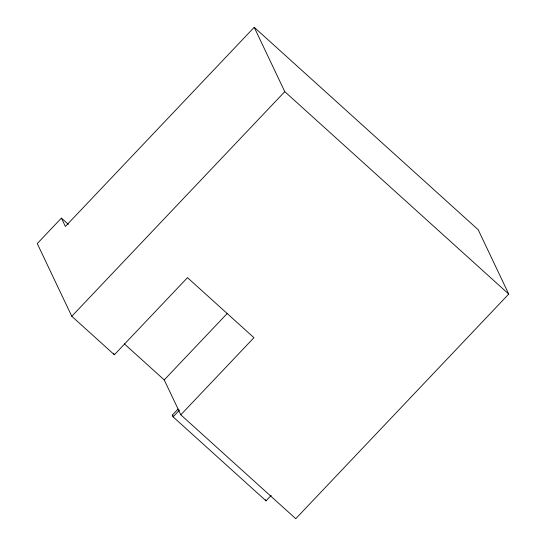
<?xml version="1.0" encoding="UTF-8"?>
<svg xmlns="http://www.w3.org/2000/svg" width="546" height="546" viewBox="0 0 546 546"><rect width="100%" height="100%" fill="white"/><g stroke="black" fill="none" stroke-linecap="round" stroke-linejoin="round"><path stroke-width="0.82" d="M61.411 218.093L37.258 243.571L71.785 316.284L114.36 354.763L187.49 277.641L253.931 337.694L180.808 414.817L295.748 518.7L508.742 294.069L478.187 229.716L254.218 27.3L65.383 226.454L61.411 218.093L68.373 224.386M71.785 316.284L284.773 91.653L254.218 27.3M180.808 414.817L164.23 379.914L227.416 313.281M271.219 495.372L266.032 500.853L173.082 416.851L172.277 415.158L178.051 409.077M173.082 416.851L179.429 410.155M284.773 91.653L508.742 294.069M124.365 343.884L164.23 379.914M172.277 415.158L173.546 416.298M265.493 499.727L266.032 500.853M113.643 353.248L114.36 354.763"/></g></svg>
